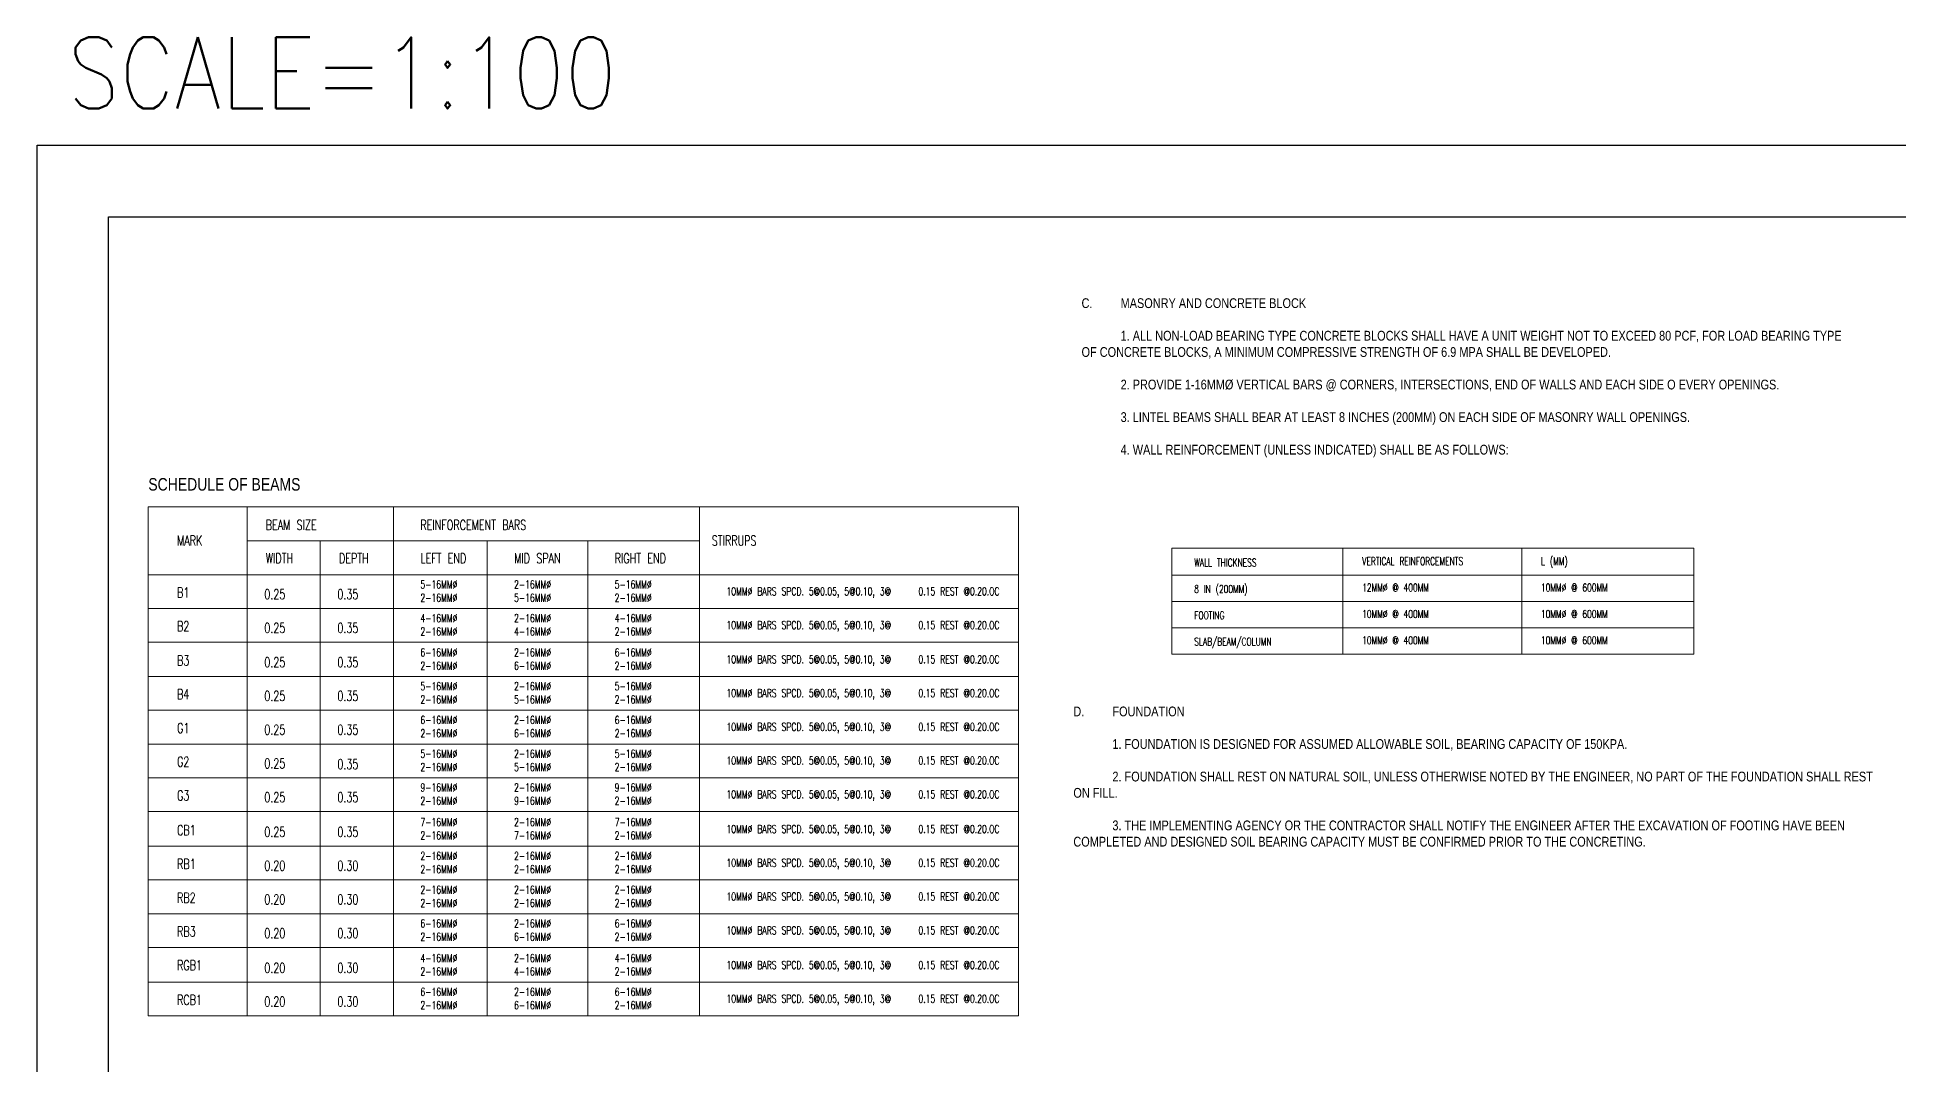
# Model space of a CAD drawing. Header units: millimetres. Extents: x -248340 to 456025, y 261499 to 1049645.
# Drawn here: x 19392 to 71511, y 397287 to 426058 of the extents above; entities that cross this region are included whole.
import ezdxf
from ezdxf.enums import TextEntityAlignment as Align

# ---------------------------------------------------------------- set-up
doc = ezdxf.new("R2010")
doc.units = ezdxf.units.MM
doc.header["$LTSCALE"] = 8
doc.header["$MEASUREMENT"] = 0
doc.layers.get('0').update_dxf_attribs({"linetype": 'CONTINUOUS'})
doc.layers.add('mv', color=30, linetype='CONTINUOUS', plot=False)
doc.layers.add('pt. 1', color=251, linetype='CONTINUOUS', lineweight=9)
doc.layers.add('TEXT', color=2, linetype='CONTINUOUS')
doc.styles.add('ROMANS', font='ROMANS', dxfattribs={"width": 0.8, "bigfont": 'BIGFONT'})
doc.styles.get("Standard").update_dxf_attribs({"font": 'txt.shx', "width": 0.7, "bigfont": 'extfont.shx'})

msp = doc.modelspace()

# ---------------------------------------------------------------- linework, layer by layer
at = {"layer": 'mv', "color": 6}
for p, q in [((19391.713, 363631.954), (19391.713, 423031.954)), ((19391.713, 423031.954), (103491.713, 423031.954)), ((21391.713, 365631.954), (21391.713, 421031.954)), ((21391.713, 421031.954), (100991.713, 421031.954))]:
    msp.add_line(p, q, dxfattribs=at)
at = {"layer": 'pt. 1', "color": 7}
for p, q in [((22501.607, 412912.258), (46862.845, 412912.258)), ((22501.607, 412912.258), (46862.845, 412912.258)), ((22501.607, 398654.996), (22501.607, 412912.258)), ((25268.181, 398654.996), (25268.181, 412912.258)), ((29366.019, 398654.996), (29366.019, 412912.258)), ((37934.234, 398654.996), (37934.234, 412912.258)), ((46862.845, 398654.996), (46862.845, 412912.258)), ((25268.181, 411952.523), (37934.234, 411952.523)), ((27317.1, 398654.996), (27317.1, 411952.523)), ((31989.219, 398654.996), (31989.219, 411952.523)), ((34804.82, 398654.996), (34804.82, 411952.523)), ((51155.201, 411748.568), (65775.609, 411748.568)), ((51155.201, 411748.568), (65775.609, 411748.568)), ((51155.201, 408784.032), (51155.201, 411748.568)), ((55949.699, 408784.032), (55949.699, 411748.568)), ((60955.01, 408784.032), (60955.01, 411748.568)), ((65775.609, 408784.032), (65775.609, 411748.568)), ((22501.607, 411007.566), (46862.845, 411007.566)), ((51155.201, 410998.775), (65775.609, 410998.775)), ((51155.201, 410998.775), (65775.609, 410998.775)), ((51155.201, 410260.527), (65775.609, 410260.527)), ((22501.607, 410062.609), (46862.845, 410062.609)), ((51155.201, 409522.279), (65775.609, 409522.279)), ((22501.607, 409117.652), (46862.845, 409117.652)), ((51155.201, 408784.032), (65775.609, 408784.032)), ((22501.607, 408157.917), (46862.845, 408157.917)), ((22501.607, 408157.917), (46862.845, 408157.917)), ((22501.607, 407212.96), (46862.845, 407212.96)), ((22501.607, 406268.003), (46862.845, 406268.003)), ((22501.607, 405323.046), (46862.845, 405323.046)), ((22501.607, 404378.089), (46862.845, 404378.089)), ((22501.607, 403407.416), (46862.845, 403407.416)), ((22501.607, 402460.539), (46862.845, 402460.539)), ((22501.607, 401515.582), (46862.845, 401515.582)), ((22501.607, 400570.625), (46862.845, 400570.625)), ((22501.607, 399599.953), (46862.845, 399599.953)), ((22501.607, 398654.996), (46862.845, 398654.996))]:
    msp.add_line(p, q, dxfattribs=at)

# ---------------------------------------------------------------- texts
at = {"color": 7, "lineweight": 5, "attachment_point": 1}
for s, insert, char_height, width in [('\\A1;{\\fArial|b0|i0|c0|p34;\\W0.8;C.^IMASONRY AND CONCRETE BLOCK\\P\\P^I1. ALL NON-LOAD BEARING TYPE CONCRETE BLOCKS SHALL HAVE A UNIT WEIGHT NOT TO EXCEED 80 PCF, FOR LOAD BEARING TYPE OF CONCRETE BLOCKS, A MINIMUM COMPRESSIVE STRENGTH OF 6.9 MPA SHALL BE DEVELOPED.\\P\\P^I2. PROVIDE 1-16MM%%C VERTICAL BARS @ CORNERS, INTERSECTIONS, END OF WALLS AND EACH SIDE O EVERY OPENINGS.\\P\\P^I3. LINTEL BEAMS SHALL BEAR AT LEAST 8 INCHES (200MM) ON EACH SIDE OF MASONRY WALL OPENINGS.\\P\\P^I4. WALL REINFORCEMENT (UNLESS INDICATED) SHALL BE AS FOLLOWS:}', (48630.712, 418748.854), 273.425026, 21538.04023), ('\\A1;\\pxql;{\\fArial|b0|i0|c0|p34;\\W0.8;SCHEDULE OF BEAMS}', (22501.607, 413714.241), 349.98403, 27568.6915), ('{\\C256;BEAM SIZE}', (25788.691, 412540.632), 279.98723, 2584.3657), ('{\\C256;REINFORCEMENT BARS}', (30119.128, 412540.632), 279.98723, 4415.44535), ('{\\C256;MARK}', (23308.058, 412105.047), 279.98723, 1615.72952), ('{\\C256;STIRRUPS}', (38278.142, 412105.047), 279.98723, 2584.3657), ('{\\C256;WIDTH}', (25791.183, 411608.212), 279.98723, 2584.3657), ('{\\C256;DEPTH}', (27840.102, 411608.212), 279.98723, 2584.3657), ('{\\C256;LEFT END}', (30121.62, 411608.212), 279.98723, 2584.3657), ('{\\C256;MID SPAN}', (32744.819, 411608.212), 279.98723, 2584.3657), ('{\\C256;RIGHT END}', (35560.42, 411608.212), 279.98723, 2584.3657), ('{\\C256;WALL THICKNESS}', (51785.24, 411458.235), 218.74002, 2533.97031), ('{\\C256;VERTICAL REINFORCEMENTS}', (56488.297, 411496.22), 218.74002, 3646.83692), ('{\\C256;L (MM)}', (61493.608, 411496.22), 218.74002, 2019.0357), ('{\\C256;5-16MM%%C\\P2-16MM%%C}', (30120.336, 410847.843), 223.98978, 2067.49256), ('{\\C256;2-16MM%%C\\P5-16MM%%C}', (32743.536, 410847.843), 223.98978, 2067.49256), ('{\\C256;5-16MM%%C\\P2-16MM%%C}', (35559.137, 410847.843), 223.98978, 2067.49256), ('{\\C256;8 IN (200MM)}', (51785.24, 410719.987), 218.74002, 2042.96456), ('{\\C256;12MM%%C @ 400MM}', (56488.297, 410757.973), 218.74002, 2019.0357), ('{\\C256;10MM%%C @ 600MM}', (61493.608, 410757.973), 218.74002, 2019.0357), ('{\\C256;B1}', (23308.058, 410650.718), 279.9872, 1171.02889), ('{\\C256;0.25}', (25748.386, 410602.885), 279.98723, 2584.3657), ('{\\C256;0.35}', (27797.305, 410602.885), 279.98723, 2584.3657), ('{\\C256;10MM%%C BARS SPCD. 5@0.05, 5@0.10, 3@^I0.15 REST @0.20.OC}', (38688.551, 410654.559), 223.98978, 8024.59684), ('{\\C256;B2}', (23308.058, 409705.761), 279.9872, 1036.81431), ('{\\C256;0.25}', (25748.386, 409657.928), 279.98723, 2584.3657), ('{\\C256;0.35}', (27797.305, 409657.928), 279.98723, 2584.3657), ('{\\C256;4-16MM%%C\\P2-16MM%%C}', (30120.336, 409902.886), 223.98978, 2067.49256), ('{\\C256;2-16MM%%C\\P4-16MM%%C}', (32743.536, 409902.886), 223.98978, 2067.49256), ('{\\C256;4-16MM%%C\\P2-16MM%%C}', (35559.137, 409902.886), 223.98978, 2067.49256), ('{\\C256;10MM%%C BARS SPCD. 5@0.05, 5@0.10, 3@^I0.15 REST @0.20.OC}', (38688.551, 409709.602), 223.98978, 8024.59684), ('{\\C256;FOOTING}', (51785.24, 409981.74), 218.74002, 914.86632), ('{\\C256;10MM%%C @ 400MM}', (56488.297, 410019.725), 218.74002, 2019.0357), ('{\\C256;10MM%%C @ 600MM}', (61493.608, 410019.725), 218.74002, 2019.0357), ('{\\C256;SLAB/BEAM/COLUMN}', (51785.24, 409243.492), 218.74002, 810.01118), ('{\\C256;10MM%%C @ 400MM}', (56488.297, 409281.478), 218.74002, 2019.0357), ('{\\C256;10MM%%C @ 600MM}', (61493.608, 409281.478), 218.74002, 2019.0357), ('{\\C256;B3}', (23308.058, 408746.026), 279.9872, 1450.67334), ('{\\C256;0.25}', (25748.386, 408698.193), 279.98723, 2584.3657), ('{\\C256;0.35}', (27797.305, 408698.193), 279.98723, 2584.3657), ('{\\C256;6-16MM%%C\\P2-16MM%%C}', (30120.336, 408943.151), 223.98978, 2067.49256), ('{\\C256;2-16MM%%C\\P6-16MM%%C}', (32743.536, 408943.151), 223.98978, 2067.49256), ('{\\C256;6-16MM%%C\\P2-16MM%%C}', (35559.137, 408943.151), 223.98978, 2067.49256), ('{\\C256;10MM%%C BARS SPCD. 5@0.05, 5@0.10, 3@^I0.15 REST @0.20.OC}', (38688.551, 408749.866), 223.98978, 8024.59684), ('{\\C256;B4}', (23308.058, 407801.069), 279.9872, 1247.71753), ('{\\C256;0.25}', (25748.386, 407753.236), 279.98723, 2584.3657), ('{\\C256;0.35}', (27797.305, 407753.236), 279.98723, 2584.3657), ('{\\C256;5-16MM%%C\\P2-16MM%%C}', (30120.336, 407998.194), 223.98978, 2067.49256), ('{\\C256;2-16MM%%C\\P5-16MM%%C}', (32743.536, 407998.194), 223.98978, 2067.49256), ('{\\C256;5-16MM%%C\\P2-16MM%%C}', (35559.137, 407998.194), 223.98978, 2067.49256), ('{\\C256;10MM%%C BARS SPCD. 5@0.05, 5@0.10, 3@^I0.15 REST @0.20.OC}', (38688.551, 407804.909), 223.98978, 8024.59684), ('{\\C256;6-16MM%%C\\P2-16MM%%C}', (30120.336, 407053.237), 223.98978, 2067.49256), ('{\\C256;2-16MM%%C\\P6-16MM%%C}', (32743.536, 407053.237), 223.98978, 2067.49256), ('{\\C256;6-16MM%%C\\P2-16MM%%C}', (35559.137, 407053.237), 223.98978, 2067.49256), ('\\A1;{\\fArial|b0|i0|c0|p34;\\W0.8;D.^IFOUNDATION\\P\\P^I1. FOUNDATION IS DESIGNED FOR ASSUMED ALLOWABLE SOIL, BEARING CAPACITY OF 150KPA.\\P\\P^I2. FOUNDATION SHALL REST ON NATURAL SOIL, UNLESS OTHERWISE NOTED BY THE ENGINEER, NO PART OF THE FOUNDATION SHALL REST ON FILL.\\P\\P^I3. THE IMPLEMENTING AGENCY OR THE CONTRACTOR SHALL NOTIFY THE ENGINEER AFTER THE EXCAVATION OF FOOTING HAVE BEEN COMPLETED AND DESIGNED SOIL BEARING CAPACITY MUST BE CONFIRMED PRIOR TO THE CONCRETING.}', (48401.118, 407316.418), 273.425026, 21538.04023), ('{\\C256;G1}', (23308.058, 406856.112), 279.9872, 1171.02889), ('{\\C256;0.25}', (25748.386, 406808.279), 279.98723, 2584.3657), ('{\\C256;0.35}', (27797.305, 406808.279), 279.98723, 2584.3657), ('{\\C256;10MM%%C BARS SPCD. 5@0.05, 5@0.10, 3@^I0.15 REST @0.20.OC}', (38688.551, 406859.953), 223.98978, 8024.59684), ('{\\C256;5-16MM%%C\\P2-16MM%%C}', (30120.336, 406108.28), 223.98978, 2067.49256), ('{\\C256;2-16MM%%C\\P5-16MM%%C}', (32743.536, 406108.28), 223.98978, 2067.49256), ('{\\C256;5-16MM%%C\\P2-16MM%%C}', (35559.137, 406108.28), 223.98978, 2067.49256), ('{\\C256;G2}', (23308.058, 405911.156), 279.9872, 1036.81431), ('{\\C256;0.25}', (25748.386, 405863.322), 279.98723, 2584.3657), ('{\\C256;0.35}', (27797.305, 405844.035), 279.98723, 2584.3657), ('{\\C256;10MM%%C BARS SPCD. 5@0.05, 5@0.10, 3@^I0.15 REST @0.20.OC}', (38688.551, 405914.996), 223.98978, 8024.59684), ('{\\C256;9-16MM%%C\\P2-16MM%%C}', (30120.336, 405163.323), 223.98978, 2067.49256), ('{\\C256;2-16MM%%C\\P9-16MM%%C}', (32743.536, 405163.323), 223.98978, 2067.49256), ('{\\C256;9-16MM%%C\\P2-16MM%%C}', (35559.137, 405163.323), 223.98978, 2067.49256), ('{\\C256;10MM%%C BARS SPCD. 5@0.05, 5@0.10, 3@^I0.15 REST @0.20.OC}', (38688.551, 404970.039), 223.98978, 8024.59684), ('{\\C256;G3}', (23308.058, 404966.199), 279.9872, 1171.02889), ('{\\C256;0.25}', (25748.386, 404918.365), 279.98723, 2584.3657), ('{\\C256;0.35}', (27797.305, 404918.365), 279.98723, 2584.3657), ('{\\C256;CB1}', (23308.058, 403995.526), 279.98723, 1171.02889), ('{\\C256;0.25}', (25748.386, 403947.693), 279.98723, 2584.3657), ('{\\C256;0.35}', (27797.305, 403947.693), 279.98723, 2584.3657), ('{\\C256;7-16MM%%C\\P2-16MM%%C}', (30120.336, 404192.651), 223.98978, 2067.49256), ('{\\C256;2-16MM%%C\\P7-16MM%%C}', (32743.536, 404192.651), 223.98978, 2067.49256), ('{\\C256;7-16MM%%C\\P2-16MM%%C}', (35559.137, 404192.651), 223.98978, 2067.49256), ('{\\C256;10MM%%C BARS SPCD. 5@0.05, 5@0.10, 3@^I0.15 REST @0.20.OC}', (38688.551, 403999.366), 223.98978, 8024.59684), ('{\\C256;RB1}', (23308.058, 403048.649), 279.98723, 1247.71753), ('{\\C256;0.20}', (25748.386, 403000.815), 279.98723, 2584.3657), ('{\\C256;0.30}', (27797.305, 403000.815), 279.98723, 2584.3657), ('{\\C256;2-16MM%%C\\P2-16MM%%C}', (30120.336, 403245.773), 223.98978, 2067.49256), ('{\\C256;2-16MM%%C\\P2-16MM%%C}', (32743.536, 403245.773), 223.98978, 2067.49256), ('{\\C256;2-16MM%%C\\P2-16MM%%C}', (35559.137, 403245.773), 223.98978, 2067.49256), ('{\\C256;10MM%%C BARS SPCD. 5@0.05, 5@0.10, 3@^I0.15 REST @0.20.OC}', (38688.551, 403052.489), 223.98978, 8024.59684), ('{\\C256;RB2}', (23308.058, 402103.692), 279.98723, 1171.02889), ('{\\C256;0.20}', (25748.386, 402055.858), 279.98723, 2584.3657), ('{\\C256;0.30}', (27797.305, 402055.858), 279.98723, 2584.3657), ('{\\C256;2-16MM%%C\\P2-16MM%%C}', (30120.336, 402300.816), 223.98978, 2067.49256), ('{\\C256;2-16MM%%C\\P2-16MM%%C}', (32743.536, 402300.816), 223.98978, 2067.49256), ('{\\C256;2-16MM%%C\\P2-16MM%%C}', (35559.137, 402300.816), 223.98978, 2067.49256), ('{\\C256;10MM%%C BARS SPCD. 5@0.05, 5@0.10, 3@^I0.15 REST @0.20.OC}', (38688.551, 402107.532), 223.98978, 8024.59684), ('{\\C256;6-16MM%%C\\P2-16MM%%C}', (30120.336, 401355.86), 223.98978, 2067.49256), ('{\\C256;2-16MM%%C\\P6-16MM%%C}', (32743.536, 401355.86), 223.98978, 2067.49256), ('{\\C256;6-16MM%%C\\P2-16MM%%C}', (35559.137, 401355.86), 223.98978, 2067.49256), ('{\\C256;RB3}', (23308.058, 401158.735), 279.98723, 1036.81431), ('{\\C256;0.20}', (25748.386, 401110.902), 279.98723, 2584.3657), ('{\\C256;0.30}', (27797.305, 401110.902), 279.98723, 2584.3657), ('{\\C256;10MM%%C BARS SPCD. 5@0.05, 5@0.10, 3@^I0.15 REST @0.20.OC}', (38688.551, 401162.575), 223.98978, 8024.59684), ('{\\C256;4-16MM%%C\\P2-16MM%%C}', (30120.336, 400385.187), 223.98978, 2067.49256), ('{\\C256;2-16MM%%C\\P4-16MM%%C}', (32743.536, 400385.187), 223.98978, 2067.49256), ('{\\C256;4-16MM%%C\\P2-16MM%%C}', (35559.137, 400385.187), 223.98978, 2067.49256), ('{\\C256;RGB1}', (23308.058, 400213.778), 279.98723, 1171.02889), ('{\\C256;0.20}', (25748.386, 400140.229), 279.98723, 2584.3657), ('{\\C256;0.30}', (27797.305, 400140.229), 279.98723, 2584.3657), ('{\\C256;10MM%%C BARS SPCD. 5@0.05, 5@0.10, 3@^I0.15 REST @0.20.OC}', (38688.551, 400191.902), 223.98978, 8024.59684), ('{\\C256;RCB1}', (23308.058, 399243.105), 279.98723, 1171.02889), ('{\\C256;6-16MM%%C\\P2-16MM%%C}', (30120.336, 399440.23), 223.98978, 2067.49256), ('{\\C256;2-16MM%%C\\P6-16MM%%C}', (32743.536, 399440.23), 223.98978, 2067.49256), ('{\\C256;6-16MM%%C\\P2-16MM%%C}', (35559.137, 399440.23), 223.98978, 2067.49256), ('{\\C256;10MM%%C BARS SPCD. 5@0.05, 5@0.10, 3@^I0.15 REST @0.20.OC}', (38688.551, 399246.945), 223.98978, 8024.59684), ('{\\C256;0.20}', (25748.386, 399195.272), 279.98723, 2584.3657), ('{\\C256;0.30}', (27797.305, 399195.272), 279.98723, 2584.3657)]:
    msp.add_mtext(s, dxfattribs=dict(at, insert=insert, char_height=char_height, width=width))
at = {"layer": 'TEXT', "linetype": 'Continuous', "style": 'ROMANS', "width": 0.85}
msp.add_text('SCALE=1:100', height=2000, dxfattribs=at).set_placement((27932.189, 425058.111), align=Align.MIDDLE)

doc.saveas('drawing.dxf')
